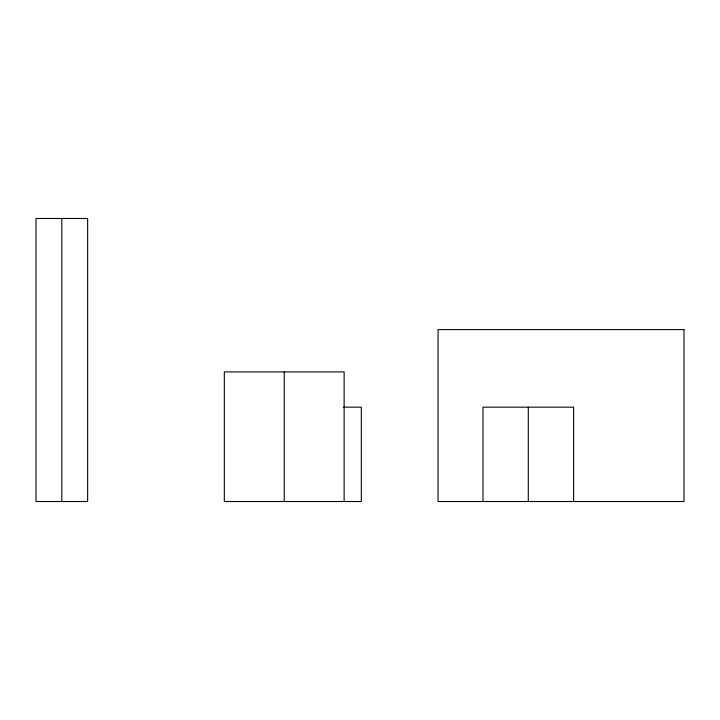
<?xml version="1.0" encoding="UTF-8"?>
<svg xmlns="http://www.w3.org/2000/svg" width="720" height="720" viewBox="0 0 720 720"><rect width="100%" height="100%" fill="white"/><g stroke="black" fill="none" stroke-linecap="round" stroke-linejoin="round"><path stroke-width="1.08" d="M343.404 407.169L361.305 407.169L361.305 501.516L224.325 501.516L224.325 371.916L344.133 371.916L344.133 501.516M573.597 501.516L573.597 407.169L482.985 407.169L482.985 501.516M528.291 407.169L528.291 501.516M284.229 371.916L284.229 501.516M61.821 218.484L61.821 501.516M87.642 218.484L36 218.484L36 501.516L87.642 501.516L87.642 218.484M684 329.598L438.039 329.598L438.039 501.516L684 501.516L684 329.598"/></g></svg>
